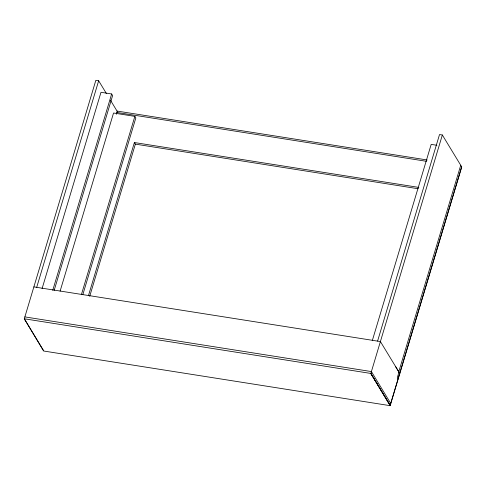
<?xml version="1.0" encoding="UTF-8"?>
<svg xmlns="http://www.w3.org/2000/svg" width="486" height="486" viewBox="0 0 486 486"><rect width="100%" height="100%" fill="white"/><g stroke="black" fill="none" stroke-linecap="round" stroke-linejoin="round"><path stroke-width="0.73" d="M106.477 93.658L98.664 80.773L95.839 80.33L24.3 318.786L43.594 351.007L390.137 405.67L461.7 166.862L442.345 134.987L439.52 134.543L377.579 341.123L33.868 286.898M442.345 134.987L370.842 373.448L390.137 405.67M36.693 287.348L98.664 80.773M42.082 288.629L100.985 92.291L111.646 93.974L112.612 95.566L54.146 290.452M52.743 290.312L111.646 93.974M60.094 291.163L113.542 113.007L134.865 116.373L135.831 117.964L82.82 294.668M116.348 114.277L117.217 111.373L110.383 100.098M81.417 294.528L134.865 116.373M88.513 295.458L134.391 142.538L418.823 187.408M89.697 296.326L135.357 144.129L134.391 142.538M372.276 340.716L431.185 144.385L436.871 145.278M398.757 371.845L460.734 165.27M398.951 372.161L397.317 377.616L398.089 378.892M461.7 166.862L390.161 405.318L370.842 373.448L24.3 318.786L43.619 350.655M117.017 111.051L427.194 159.979M116.725 112.442L426.453 161.303M135.357 144.129L418.294 188.762M377.579 341.123L380.41 341.567L399.79 373.448L395.689 366.778M24.865 316.902L371.407 371.571L390.726 403.441M370.842 373.448L390.234 405.33"/></g></svg>
